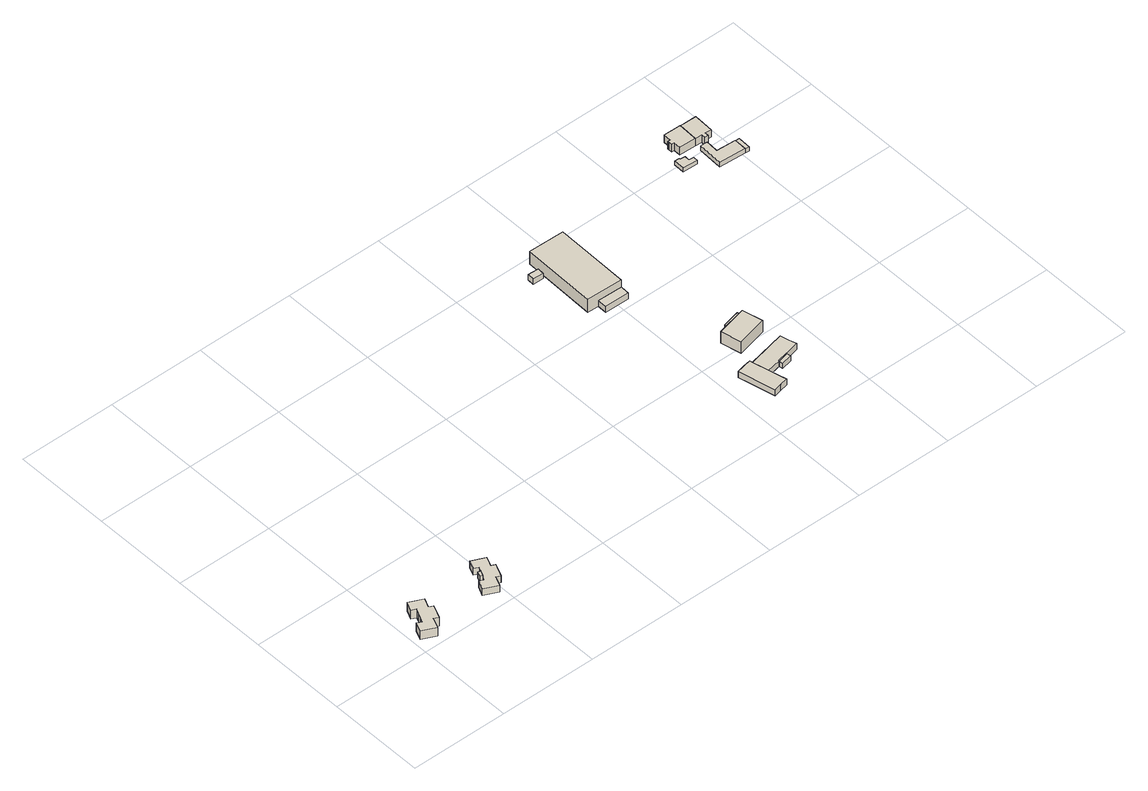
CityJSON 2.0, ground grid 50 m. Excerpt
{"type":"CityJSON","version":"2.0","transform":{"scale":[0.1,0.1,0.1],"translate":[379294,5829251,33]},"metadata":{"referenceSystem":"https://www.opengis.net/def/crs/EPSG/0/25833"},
"CityObjects":{
"building1":{"type":"Building","attributes":{"Gemeindeschluessel":"11000012","BezugspunktDach":"2200","function":"31001_3061","measuredHeight":5.08,"storeysAboveGround":1},"address":[{"country":"Germany","locality":"Berlin","thoroughfareNumber":"217 (2)","thoroughfareName":"Elchdamm"}],"geometry":[{"type":"Solid","lod":"1","boundaries":[[[[0,1,2,3,4,5,6,7,8,9,10,11,12,13]],[[14,15,16,17,18,19,20,21,22,23,24,25,26,27]],[[14,27,13,12]],[[15,14,12,11]],[[16,15,11,10]],[[17,16,10,9]],[[18,17,9,8]],[[19,18,8,7]],[[20,19,7,6]],[[21,20,6,5]],[[22,21,5,4]],[[23,22,4,3]],[[24,23,3,2]],[[25,24,2,1]],[[26,25,1,0]],[[27,26,0,13]]]]}]},
"building2":{"type":"Building","attributes":{"Gemeindeschluessel":"11000012","BezugspunktDach":"2200","function":"51009_1610","measuredHeight":3.48,"storeysAboveGround":0},"address":[{"country":"Germany","locality":"Berlin"}],"geometry":[{"type":"Solid","lod":"1","boundaries":[[[[28,29,30,31]],[[32,33,34,35]],[[32,35,31,30]],[[33,32,30,29]],[[34,33,29,28]],[[35,34,28,31]]]]}]},
"building3":{"type":"Building","attributes":{"Gemeindeschluessel":"11000012","BezugspunktDach":"2200","function":"31001_3061","measuredHeight":3.85,"storeysAboveGround":1},"address":[{"country":"Germany","locality":"Berlin","thoroughfareNumber":"217 (3)","thoroughfareName":"Elchdamm"}],"geometry":[{"type":"Solid","lod":"1","boundaries":[[[[36,37,38,39,40,41,42,43,44,45,46,47,48,49]],[[50,51,52,53,54,55,56,57,58,59,60,61,62,63]],[[50,63,49,48]],[[51,50,48,47]],[[52,51,47,46]],[[53,52,46,45]],[[54,53,45,44]],[[55,54,44,43]],[[56,55,43,42]],[[57,56,42,41]],[[58,57,41,40]],[[59,58,40,39]],[[60,59,39,38]],[[61,60,38,37]],[[62,61,37,36]],[[63,62,36,49]]]]}]},
"building4":{"type":"Building","attributes":{"Gemeindeschluessel":"11000012","BezugspunktDach":"2200","function":"31001_3212","measuredHeight":3.9,"storeysAboveGround":1},"address":[{"country":"Germany","locality":"Berlin","thoroughfareNumber":"171 (1)","thoroughfareName":"Elchdamm"}],"geometry":[{"type":"Solid","lod":"1","boundaries":[[[[64,65,66,67,68,69,70,71]],[[72,73,74,75,76,77,78,79]],[[72,79,71,70]],[[73,72,70,69]],[[74,73,69,68]],[[75,74,68,67]],[[76,75,67,66]],[[77,76,66,65]],[[78,77,65,64]],[[79,78,64,71]]]]}]},
"building5":{"type":"Building","attributes":{"Gemeindeschluessel":"11000012","BezugspunktDach":"2200","function":"31001_2523","measuredHeight":3.11,"storeysAboveGround":1},"address":[{"country":"Germany","locality":"Berlin","thoroughfareNumber":"173 (1)","thoroughfareName":"Elchdamm"}],"geometry":[{"type":"Solid","lod":"1","boundaries":[[[[80,81,82,83]],[[84,85,86,87]],[[84,87,83,82]],[[85,84,82,81]],[[86,85,81,80]],[[87,86,80,83]]]]}]},
"building6":{"type":"Building","attributes":{"Gemeindeschluessel":"11000012","function":"31001_3211"},"address":[{"country":"Germany","locality":"Berlin","thoroughfareNumber":"173, 175","thoroughfareName":"Elchdamm"}],"children":["building6-1","building6-2"]},
"building6-1":{"type":"BuildingPart","attributes":{"BezugspunktDach":"2200","measuredHeight":10.76,"storeysAboveGround":1},"parents":["building6"],"geometry":[{"type":"MultiSurface","lod":"1","boundaries":[[[88,89,90,91]],[[92,93,94,95]],[[92,95,91,90]],[[93,92,90,89]],[[94,93,89,88]],[[95,96,97,98,88,91]],[[94,98,97,96]]]}]},
"building6-2":{"type":"BuildingPart","attributes":{"BezugspunktDach":"2200","measuredHeight":4.34,"storeysAboveGround":1},"parents":["building6"],"geometry":[{"type":"MultiSurface","lod":"1","boundaries":[[[99,98,97,100]],[[96,94,101,102]],[[96,102,100,97]],[[101,94,98,99]],[[102,101,99,100]],[[94,103,96,97,98]]]}]},
"building7":{"type":"Building","attributes":{"Gemeindeschluessel":"11000012","function":"31001_2081"},"address":[{"country":"Germany","locality":"Berlin","thoroughfareNumber":"171","thoroughfareName":"Elchdamm"}],"children":["building7-1","building7-2"]},
"building7-1":{"type":"BuildingPart","attributes":{"BezugspunktDach":"2200","measuredHeight":3.69,"storeysAboveGround":1},"parents":["building7"],"geometry":[{"type":"MultiSurface","lod":"1","boundaries":[[[104,105,106,107,108,109,110,111,112,113]],[[114,115,116,117,118,119,120,75,121,74]],[[114,74,113,112]],[[115,114,112,111]],[[116,115,111,110]],[[117,116,110,109]],[[118,117,109,108]],[[122,123,118,108,107]],[[120,119,107,106]],[[75,120,106,105]],[[121,75,105,104]],[[74,121,104,113]],[[119,118,123,122]]]}]},
"building7-2":{"type":"BuildingPart","attributes":{"BezugspunktDach":"2200","measuredHeight":2.92,"storeysAboveGround":1},"parents":["building7"],"geometry":[{"type":"Solid","lod":"1","boundaries":[[[[124,125,126,127,123,122]],[[118,117,128,129,120,119]],[[117,118,123,127]],[[128,117,127,126]],[[129,128,126,125]],[[120,129,125,124]],[[119,120,124,122]],[[119,122,123,118]]]]}]},
"building8":{"type":"Building","attributes":{"Gemeindeschluessel":"11000012","BezugspunktDach":"2200","function":"31001_3212","measuredHeight":8.65,"storeysAboveGround":1},"address":[{"country":"Germany","locality":"Berlin","thoroughfareNumber":"171 (2)","thoroughfareName":"Elchdamm"}],"geometry":[{"type":"Solid","lod":"1","boundaries":[[[[130,131,132,133]],[[134,135,136,137]],[[134,137,133,132]],[[135,134,132,131]],[[136,135,131,130]],[[137,136,130,133]]]]}]},
"building9":{"type":"Building","attributes":{"Gemeindeschluessel":"11000012","BezugspunktDach":"2200","function":"51009_1610","measuredHeight":5.33,"storeysAboveGround":0},"address":[{"country":"Germany","locality":"Berlin"}],"geometry":[{"type":"Solid","lod":"1","boundaries":[[[[138,139,140,141,142]],[[143,134,144,145,146]],[[143,146,142,141]],[[134,143,141,140]],[[144,134,140,139]],[[145,144,139,138]],[[146,145,138,142]]]]}]},
"building10":{"type":"Building","attributes":{"Gemeindeschluessel":"11000012","BezugspunktDach":"2200","function":"31001_2723","measuredHeight":2.17,"storeysAboveGround":1},"address":[{"country":"Germany","locality":"Berlin","thoroughfareNumber":"167 (2)","thoroughfareName":"Elchdamm"}],"geometry":[{"type":"Solid","lod":"1","boundaries":[[[[147,148,149,150,151,152,153,154]],[[155,156,157,158,159,160,161,162]],[[155,162,154,153]],[[156,155,153,152]],[[157,156,152,151]],[[158,157,151,150]],[[159,158,150,149]],[[160,159,149,148]],[[161,160,148,147]],[[162,161,147,154]]]]}]},
"building11":{"type":"Building","attributes":{"Gemeindeschluessel":"11000012","BezugspunktDach":"2200","function":"31001_3210","measuredHeight":4.92,"storeysAboveGround":1},"address":[{"country":"Germany","locality":"Berlin","thoroughfareNumber":"169","thoroughfareName":"Elchdamm"}],"geometry":[{"type":"Solid","lod":"1","boundaries":[[[[163,164,165,166,167,168,169,170,171,172]],[[173,174,175,176,177,178,179,180,181,182]],[[173,182,172,171]],[[174,173,171,170]],[[175,174,170,169]],[[176,175,169,168]],[[177,176,168,167]],[[178,177,167,166]],[[179,178,166,165]],[[180,179,165,164]],[[181,180,164,163]],[[182,181,163,172]]]]}]},
"building12":{"type":"Building","attributes":{"Gemeindeschluessel":"11000012","BezugspunktDach":"2200","function":"31001_1010","measuredHeight":2.71,"storeysAboveGround":1},"address":[{"country":"Germany","locality":"Berlin","thoroughfareNumber":"167 (1)","thoroughfareName":"Elchdamm"}],"geometry":[{"type":"Solid","lod":"1","boundaries":[[[[183,184,185,186,187,188]],[[189,190,191,192,193,194]],[[189,194,188,187]],[[190,189,187,186]],[[191,190,186,185]],[[192,191,185,184]],[[193,192,184,183]],[[194,193,183,188]]]]}]},
"building13":{"type":"Building","attributes":{"Gemeindeschluessel":"11000012","BezugspunktDach":"2200","function":"31001_1010","measuredHeight":5,"storeysAboveGround":1},"address":[{"country":"Germany","locality":"Berlin","thoroughfareNumber":"167","thoroughfareName":"Elchdamm"}],"geometry":[{"type":"Solid","lod":"1","boundaries":[[[[195,196,197,198,199,200,201,202,203,204]],[[205,206,207,208,209,210,211,212,213,214]],[[205,214,204,203]],[[206,205,203,202]],[[207,206,202,201]],[[208,207,201,200]],[[209,208,200,199]],[[210,209,199,198]],[[211,210,198,197]],[[212,211,197,196]],[[213,212,196,195]],[[214,213,195,204]]]]}]},
"building14":{"type":"Building","attributes":{"Gemeindeschluessel":"11000012","BezugspunktDach":"2200","function":"51009_1610","measuredHeight":2.48,"storeysAboveGround":0},"address":[{"country":"Germany","locality":"Berlin"}],"geometry":[{"type":"Solid","lod":"1","boundaries":[[[[215,216,217,218]],[[192,219,220,193]],[[192,193,218,217]],[[219,192,217,216]],[[220,219,216,215]],[[193,220,215,218]]]]}]}
},
"vertices":[
[77,9,94],[99,60,94],[121,49,94],[151,117,94],[129,128,94],[150,175,94],[81,207,94],[61,161,94],[84,149,94],[73,124,94],[62,99,94],[51,76,94],[28,88,94],[8,41,94],[28,88,43],[51,76,43],[62,99,43],[73,124,43],[84,149,43],[61,161,43],[81,207,43],[150,175,43],[129,128,43],[151,117,43],[121,49,43],[99,60,43],[77,9,43],[8,41,43],
[427,118,95],[439,143,95],[426,148,95],[414,123,95],[426,148,60],[439,143,60],[427,118,60],[414,123,60],
[441,25,94],[462,74,94],[483,64,94],[513,132,94],[492,141,94],[513,189,94],[444,220,94],[425,177,94],[449,165,94],[439,143,94],[427,118,94],[416,94,94],[394,106,94],[372,58,94],[394,106,56],[416,94,56],[427,118,56],[439,143,56],[449,165,56],[425,177,56],[444,220,56],[513,189,56],[492,141,56],[513,132,56],[483,64,56],[462,74,56],[441,25,56],[372,58,56],
[2132,181,45],[2171,190,45],[2211,198,45],[2189,289,45],[2170,371,45],[2167,385,45],[2128,377,45],[2088,369,45],[2128,377,10],[2167,385,10],[2170,371,10],[2189,289,10],[2211,198,10],[2171,190,10],[2132,181,10],[2088,369,10],
[1868,1363,40],[1870,1397,40],[1815,1400,40],[1813,1365,40],[1815,1400,9],[1870,1397,9],[1868,1363,9],[1813,1365,9],
[2060,1083,82],[2069,1465,82],[1886,1469,82],[1876,1088,82],[1886,1469,6],[2069,1465,6],[2060,1083,6],[1876,1088,6],[1934,1086,6],[1934,1086,41],[2060,1083,41],
[2058,1035,41],[1933,1038,41],[2058,1035,6],[1933,1038,6],[2044,1083,6],
[2180,330,43],[2189,289,43],[2262,305,43],[2262,306,43],[2318,318,43],[2318,317,43],[2387,333,43],[2376,374,43],[2366,415,43],[2170,371,43],[2366,415,10],[2376,374,10],[2387,333,10],[2318,317,10],[2318,318,10],[2262,306,10],[2262,305,10],[2180,330,10],[2262,306,39],[2318,318,39],
[2262,305,39],[2266,285,39],[2322,297,39],[2318,317,39],[2322,297,10],[2266,285,10],
[2195,469,78],[2348,505,78],[2324,609,78],[2171,573,78],[2324,609,10],[2348,505,10],[2195,469,10],[2171,573,10],
[2234,588,50],[2279,598,50],[2324,609,50],[2318,635,50],[2228,614,50],[2318,635,10],[2279,598,10],[2234,588,10],[2228,614,10],
[2818,1456,27],[2819,1480,27],[2793,1483,27],[2795,1507,27],[2769,1510,27],[2769,1515,27],[2743,1516,27],[2742,1460,27],[2743,1516,5],[2769,1515,5],[2769,1510,5],[2795,1507,5],[2793,1483,5],[2819,1480,5],[2818,1456,5],[2742,1460,5],
[2801,1584,48],[2800,1548,48],[2885,1545,48],[2887,1596,48],[2889,1646,48],[2802,1648,48],[2801,1608,48],[2786,1608,48],[2786,1599,48],[2786,1583,48],[2786,1599,4],[2786,1608,4],[2801,1608,4],[2802,1648,4],[2889,1646,4],[2887,1596,4],[2885,1545,4],[2800,1548,4],[2801,1584,4],[2786,1583,4],
[3014,1373,31],[3016,1438,31],[2916,1443,31],[2920,1509,31],[2884,1510,31],[2878,1380,31],[2884,1510,4],[2920,1509,4],[2916,1443,4],[3016,1438,4],[3014,1373,4],[2878,1380,4],
[2920,1544,46],[2920,1525,46],[2940,1524,46],[2940,1543,46],[2972,1542,46],[2974,1593,46],[2976,1644,46],[2889,1646,46],[2887,1596,46],[2885,1545,46],[2887,1596,3],[2889,1646,3],[2976,1644,3],[2974,1593,3],[2972,1542,3],[2940,1543,3],[2940,1524,3],[2920,1525,3],[2920,1544,3],[2885,1545,3],
[3036,1372,28],[3038,1437,28],[3016,1438,28],[3014,1373,28],[3038,1437,4],[3036,1372,4]
]}
